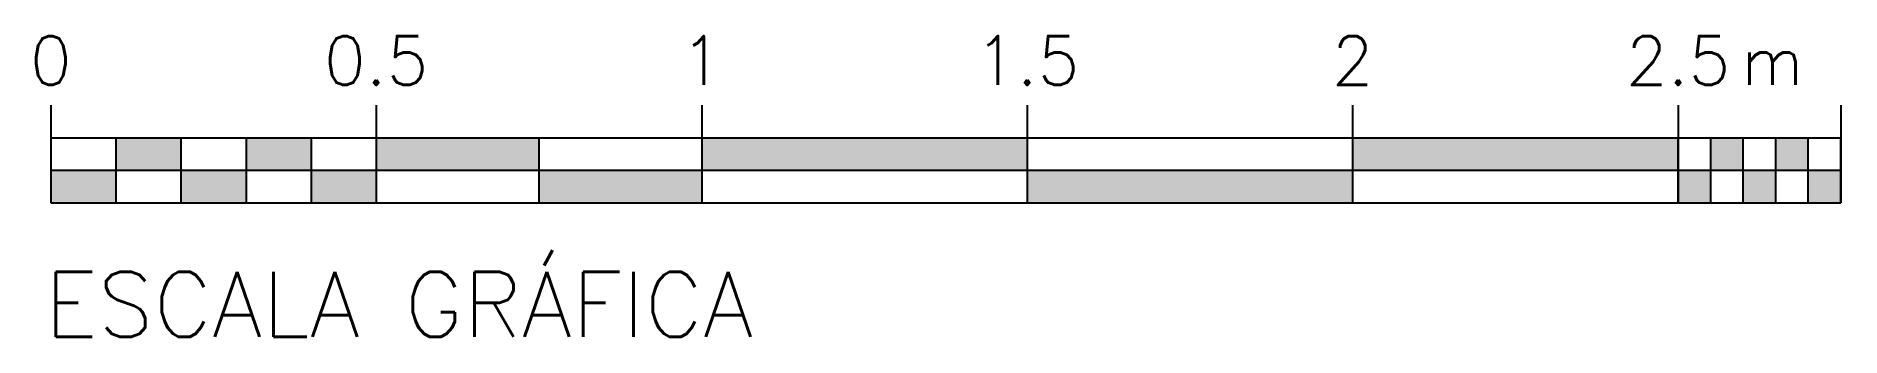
# Model space of a CAD drawing. Header units: millimetres. Extents: x 108.74 to 111.51, y 129.17 to 129.63.
import ezdxf
from ezdxf.enums import TextEntityAlignment as Align

# ---------------------------------------------------------------- set-up
doc = ezdxf.new("R2010")
doc.units = ezdxf.units.MM
doc.header["$LTSCALE"] = 0.02
doc.layers.add('1-Escalas_Gráficas', color=1, linetype='Continuous')
doc.styles.add('r60', font='romans.shx')
doc.styles.add('r80', font='romans.shx')

msp = doc.modelspace()

# ---------------------------------------------------------------- hatches: boundary and pattern name
at = {"layer": '1-Escalas_Gráficas'}
h = msp.add_hatch(color=256, dxfattribs=at)
h.paths.add_polyline_path([(108.8578, 129.3724), (108.8578, 129.4224), (108.7578, 129.4224), (108.7578, 129.3724)])
h.paths.add_polyline_path([(108.8578, 129.4724), (108.8578, 129.4224), (108.9578, 129.4224), (108.9578, 129.4724)])
h.paths.add_polyline_path([(108.9578, 129.4224), (108.9578, 129.3724), (109.0578, 129.3724), (109.0578, 129.4224)])
h.paths.add_polyline_path([(109.0578, 129.4724), (109.0578, 129.4224), (109.1578, 129.4224), (109.1578, 129.4724)])
h.paths.add_polyline_path([(109.1578, 129.4224), (109.1578, 129.3724), (109.2578, 129.3724), (109.2578, 129.4224)])
h = msp.add_hatch(color=256, dxfattribs=at)
h.paths.add_polyline_path([(109.2578, 129.4724), (109.2578, 129.4224), (109.5078, 129.4224), (109.5078, 129.4724)])
h.paths.add_polyline_path([(109.5078, 129.4224), (109.5078, 129.3724), (109.7578, 129.3724), (109.7578, 129.4224)])
h.paths.add_polyline_path([(109.7578, 129.4724), (109.7578, 129.4224), (110.2578, 129.4224), (110.2578, 129.4724)])
h.paths.add_polyline_path([(110.2578, 129.4224), (110.2578, 129.3724), (110.7578, 129.3724), (110.7578, 129.4224)])
h.paths.add_polyline_path([(111.2578, 129.4224), (111.2578, 129.4724), (110.7578, 129.4724), (110.7578, 129.4224)])
h = msp.add_hatch(color=256, dxfattribs=at)
h.paths.add_polyline_path([(111.3078, 129.4224), (111.2578, 129.4224), (111.2578, 129.3724), (111.3078, 129.3724)])
h.paths.add_polyline_path([(111.3578, 129.4724), (111.3078, 129.4724), (111.3078, 129.4224), (111.3578, 129.4224)])
h.paths.add_polyline_path([(111.4078, 129.4224), (111.3578, 129.4224), (111.3578, 129.3724), (111.4078, 129.3724)])
h.paths.add_polyline_path([(111.4578, 129.4724), (111.4078, 129.4724), (111.4078, 129.4224), (111.4578, 129.4224)])
h.paths.add_polyline_path([(111.5078, 129.4224), (111.4578, 129.4224), (111.4578, 129.3724), (111.5078, 129.3724)])

# ---------------------------------------------------------------- linework, layer by layer
for p, q in [((108.7578, 129.5224), (108.7578, 129.4724)), ((109.2578, 129.5224), (109.2578, 129.4724)), ((109.7578, 129.5224), (109.7578, 129.4724)), ((110.2578, 129.5224), (110.2578, 129.4724)), ((110.7578, 129.5224), (110.7578, 129.4724)), ((111.2578, 129.5224), (111.2578, 129.4724)), ((111.2578, 129.5224), (111.2578, 129.4724)), ((111.5078, 129.5224), (111.5078, 129.4724)), ((108.7578, 129.4724), (108.7578, 129.3724)), ((108.7578, 129.4724), (111.5078, 129.4724)), ((108.8578, 129.4724), (108.8578, 129.3724)), ((108.9578, 129.4724), (108.9578, 129.3724)), ((109.0578, 129.4724), (109.0578, 129.3724)), ((109.1578, 129.4724), (109.1578, 129.3724)), ((109.2578, 129.4724), (109.2578, 129.3724)), ((109.5078, 129.4724), (109.5078, 129.3724)), ((109.7578, 129.4724), (109.7578, 129.3724)), ((110.2578, 129.4724), (110.2578, 129.3724)), ((110.7578, 129.4724), (110.7578, 129.3724)), ((111.2578, 129.4724), (111.2578, 129.3724)), ((111.2578, 129.3724), (111.2578, 129.4724)), ((111.2578, 129.3724), (111.2578, 129.4724)), ((111.2578, 129.4724), (111.2578, 129.3724)), ((111.3078, 129.3724), (111.3078, 129.4724)), ((111.3578, 129.3724), (111.3578, 129.4724)), ((111.4078, 129.3724), (111.4078, 129.4724)), ((111.4578, 129.3724), (111.4578, 129.4724)), ((111.5078, 129.3724), (111.5078, 129.4724)), ((111.5078, 129.4724), (111.5078, 129.3724)), ((108.7578, 129.4224), (111.5078, 129.4224)), ((108.7578, 129.3724), (111.5078, 129.3724))]:
    msp.add_line(p, q, dxfattribs=at)

# ---------------------------------------------------------------- texts
at = {"layer": '1-Escalas_Gráficas', "color": 2, "style": 'r60'}
for s, p in [('0', (108.7578, 129.5535)), ('0.5', (109.2578, 129.5535)), ('1', (109.7578, 129.5535)), ('1.5', (110.2578, 129.5535)), ('2', (110.7578, 129.5535)), ('2.5', (111.2578, 129.5535))]:
    msp.add_text(s, height=0.075, dxfattribs=at).set_placement(p, align=Align.CENTER)
msp.add_text('m', height=0.075, dxfattribs=at).set_placement((111.4512, 129.5535), align=Align.RIGHT)
at = {"layer": '1-Escalas_Gráficas', "color": 2, "style": 'r80'}
msp.add_text('ESCALA GRÁFICA', height=0.1, dxfattribs=at).set_placement((108.7486, 129.1664))

doc.saveas('drawing.dxf')
